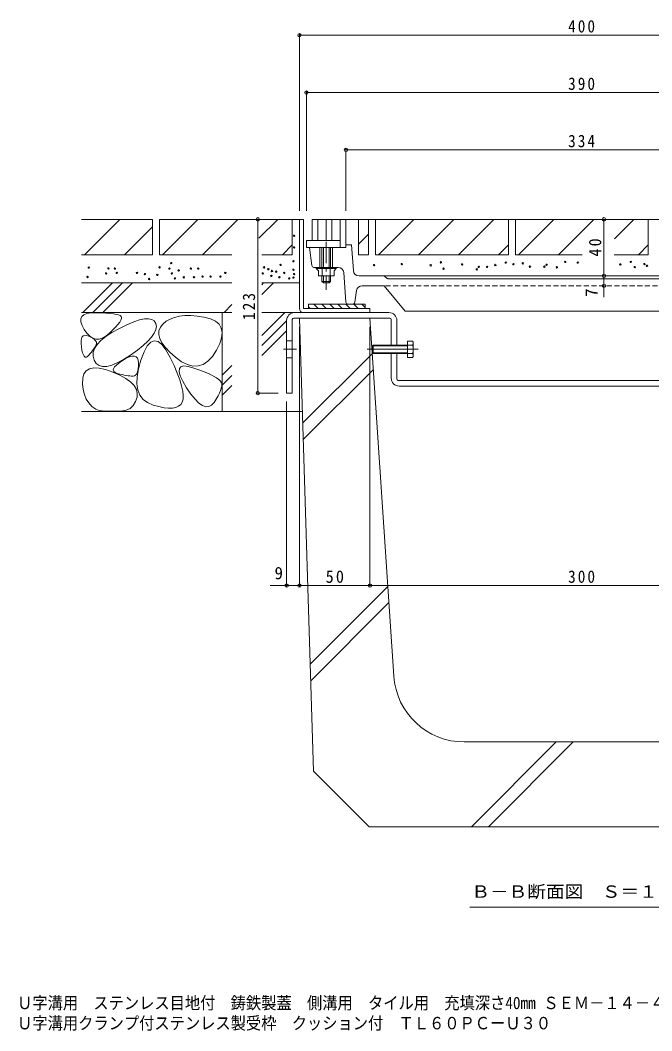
# Model space of a CAD drawing. Units: millimetres at full size, sheet at 1:3. Extents: x -1129 to 1149, y -824 to 763.
# Drawn here: x 188 to 635, y -824 to -109 of the extents above; entities that cross this region are included whole.
import ezdxf
from ezdxf.enums import TextEntityAlignment as Align

# ---------------------------------------------------------------- set-up
doc = ezdxf.new("R2010")
doc.units = ezdxf.units.MM
doc.header["$LTSCALE"] = 3
doc.header["$PDMODE"] = 32
doc.header["$PDSIZE"] = 2.4
doc.linetypes.add('CHAIN1', pattern=[8, 5, -1, 1, -1])
doc.linetypes.add('DASHED1', pattern=[1.8, 1.2, -0.6])
for name, color, linetype, lineweight in [('4-1', 7, 'Continuous', 9), ('4-2', 3, 'Continuous', 9), ('4-4', 7, 'Continuous', 9), ('4-5', 7, 'Continuous', 9), ('4-6', 6, 'Continuous', 5), ('4-8', 3, 'Continuous', 9), ('4-A', 2, 'Continuous', 9), ('4-E', 7, 'Continuous', 9), ('4-F', 6, 'Continuous', 5), ('F-5_F-5ﾚｲﾔ', 2, 'Continuous', 9)]:
    doc.layers.add(name, color=color, linetype=linetype, lineweight=lineweight)
doc.styles.add('ＭＳ ゴシック', font='')
doc.styles.get('ＭＳ ゴシック').set_extended_font_data('MS Gothic')

msp = doc.modelspace()

# ---------------------------------------------------------------- linework, layer by layer
at = {"layer": '4-1'}
for p, q in [((388.34, -249.949), (385.34, -249.949)), ((385.34, -312.949), (385.34, -249.949)), ((388.34, -312.949), (388.34, -249.949)), ((388.34, -312.949), (435.34, -312.949))]:
    msp.add_line(p, q, dxfattribs=at)
msp.add_lwpolyline([(388.34, -315.949), (435.34, -315.949), (435.34, -312.949)], dxfattribs=at)
msp.add_arc((388.34, -312.949), 3, 180, 270, dxfattribs=at)
at = {"layer": '4-2'}
for p, q in [((394.34, -249.949), (776.34, -249.949)), ((394.34, -264.949), (394.34, -249.949)), ((398.34, -264.949), (398.34, -249.949)), ((404.34, -264.949), (404.34, -249.949)), ((408.34, -264.949), (408.34, -249.949)), ((414.34, -269.949), (414.34, -249.949)), ((418.34, -269.949), (418.34, -249.949)), ((414.34, -264.949), (390.34, -264.949)), ((390.34, -269.949), (390.34, -264.949)), ((418.34, -269.949), (390.34, -269.949)), ((394.176, -282.636), (392.59, -269.949)), ((399.84, -269.949), (399.84, -283.95)), ((401.34, -269.949), (401.34, -283.95)), ((402.34, -283.95), (402.34, -269.949)), ((406.34, -283.95), (406.34, -269.949)), ((407.34, -269.949), (407.34, -283.95)), ((408.84, -269.949), (408.84, -283.95)), ((422.21, -267.949), (418.34, -267.949)), ((423.582, -286.248), (422.21, -267.949)), ((395.664, -283.95), (412.759, -283.95)), ((397.34, -283.95), (397.34, -284.75)), ((411.34, -284.75), (397.34, -284.75)), ((397.34, -284.75), (398.815, -286.35)), ((401.578, -284.75), (401.578, -289.95)), ((407.103, -284.75), (407.103, -289.95)), ((411.34, -284.75), (409.865, -286.35)), ((411.34, -283.95), (411.34, -284.75)), ((398.815, -286.35), (398.815, -289.95)), ((401.34, -289.95), (401.34, -293.95)), ((402.34, -294.95), (402.34, -289.95)), ((406.34, -289.95), (406.34, -294.95)), ((407.34, -289.95), (407.34, -293.95)), ((418.241, -308.556), (416.748, -287.665)), ((743.109, -289.949), (427.571, -289.949)), ((447.566, -291.73), (445.614, -290.168)), ((722.489, -291.949), (448.191, -291.949)), ((407.34, -293.95), (401.34, -293.95)), ((402.34, -294.95), (401.34, -293.95)), ((406.34, -294.95), (402.34, -294.95)), ((407.34, -293.95), (406.34, -294.95)), ((425.818, -300.341), (424.536, -308.677)), ((429.772, -296.949), (445.34, -296.949)), ((445.34, -296.949), (460.34, -314.949)), ((423.053, -309.949), (419.737, -309.949)), ((710.34, -314.949), (460.34, -314.949))]:
    msp.add_line(p, q, dxfattribs=at)
at = {"layer": '4-2', "linetype": 'CHAIN1'}
msp.add_line((404.34, -265.949), (404.34, -299.95), dxfattribs=at)
at = {"layer": '4-2', "linetype": 'DASHED1'}
msp.add_line((725.34, -296.949), (445.34, -296.949), dxfattribs=at)
at = {"layer": '4-2'}
msp.add_lwpolyline([(409.865, -286.35), (409.865, -289.95), (398.815, -289.95)], dxfattribs=at)
for centre, radius, start, end in [((395.664, -282.45), 1.5, 187.12668, 270), ((412.759, -287.95), 4, 4.08583, 90), ((427.571, -285.949), 4, 184.28883, 270), ((444.989, -290.949), 1, 51.33894, 90), ((448.191, -290.949), 1, 231.33894, 270), ((429.772, -300.949), 4, 90, 171.254), ((419.737, -308.449), 1.5, 184.0858, 270), ((423.053, -308.449), 1.5, 270, 351.25363)]:
    msp.add_arc(centre, radius, start, end, dxfattribs=at)
at = {"layer": '4-4'}
for p, q in [((385.34, -118.69), (385.34, -243.949)), ((385.34, -119.59), (785.34, -119.59)), ((390.34, -159.327), (390.34, -243.949)), ((390.34, -160.227), (780.34, -160.227)), ((418.34, -199.91), (418.34, -243.949)), ((418.34, -200.81), (752.34, -200.81)), ((355.914, -249.949), (355.914, -372.949)), ((600.996, -249.949), (600.996, -289.949)), ((600.996, -289.949), (600.996, -304.996)), ((385.34, -510.098), (385.34, -325.949)), ((435.34, -510.098), (435.34, -325.949)), ((355.014, -372.949), (370.34, -372.949)), ((376.34, -510.098), (376.34, -378.949)), ((385.34, -509.198), (364.61, -509.198)), ((435.34, -509.198), (385.34, -509.198)), ((735.34, -509.198), (435.34, -509.198))]:
    msp.add_line(p, q, dxfattribs=at)
for p in [(385.34, -119.59), (390.34, -160.227), (418.34, -200.81), (355.914, -249.949), (600.996, -249.949), (600.996, -289.949), (600.996, -296.949), (355.914, -372.949), (376.34, -509.198), (385.34, -509.198), (435.34, -509.198)]:
    msp.add_point(p, dxfattribs=at)
at = {"layer": '4-5'}
msp.add_line((506, -736.862), (668.613, -736.862), dxfattribs=at)
at = {"layer": '4-6'}
for p, q in [((391.84, -309.949), (391.84, -312.949)), ((431.84, -309.949), (391.84, -309.949)), ((391.84, -311.862), (392.927, -312.949)), ((391.84, -312.949), (431.84, -312.949)), ((395.584, -309.949), (398.584, -312.949)), ((401.24, -309.949), (404.24, -312.949)), ((406.897, -309.949), (409.897, -312.949)), ((412.554, -309.949), (415.554, -312.949)), ((418.211, -309.949), (421.211, -312.949)), ((423.868, -309.949), (426.868, -312.949)), ((429.525, -309.949), (431.84, -312.264)), ((431.84, -312.949), (431.84, -309.949))]:
    msp.add_line(p, q, dxfattribs=at)
at = {"layer": '4-6', "linetype": 'DASHED1'}
msp.add_line((435.34, -319.949), (385.34, -319.949), dxfattribs=at)
at = {"layer": '4-8'}
for p, q in [((376.34, -321.549), (376.34, -372.949)), ((380.34, -320.949), (380.34, -372.949)), ((449.34, -319.949), (381.34, -319.949)), ((448.74, -315.949), (381.94, -315.949)), ((450.34, -338.949), (450.34, -320.949)), ((454.34, -338.949), (454.34, -321.549)), ((450.34, -362.349), (450.34, -344.951)), ((454.34, -362.949), (454.34, -344.951)), ((455.34, -363.949), (715.34, -363.949)), ((714.74, -367.949), (455.94, -367.949)), ((376.34, -372.949), (380.34, -372.949))]:
    msp.add_line(p, q, dxfattribs=at)
at = {"layer": '4-8', "linetype": 'DASHED1'}
for p, q in [((380.34, -335.949), (376.34, -335.949)), ((453.931, -338.949), (449.931, -338.949)), ((380.34, -347.949), (376.34, -347.949)), ((453.931, -344.949), (449.931, -344.949))]:
    msp.add_line(p, q, dxfattribs=at)
at = {"layer": '4-8', "linetype": 'CHAIN1'}
for p, q in [((383.412, -341.949), (374.087, -341.949)), ((457.069, -341.949), (442.426, -341.949))]:
    msp.add_line(p, q, dxfattribs=at)
at = {"layer": '4-8'}
for centre, radius, start, end in [((381.94, -321.549), 5.6, 90, 180), ((381.34, -320.949), 1, 90, 180), ((448.74, -321.549), 5.6, 0, 90), ((449.34, -320.949), 1, 0, 90), ((455.94, -362.349), 5.6, 180, 270), ((455.34, -362.949), 1, 180, 270)]:
    msp.add_arc(centre, radius, start, end, dxfattribs=at)
at = {"layer": '4-A'}
for p, q in [((461.969, -336.177), (461.969, -347.724)), ((465.522, -336.177), (461.969, -336.177)), ((465.522, -336.177), (465.969, -336.951)), ((436.969, -339.492), (437.51, -338.951)), ((436.969, -344.409), (436.969, -339.492)), ((461.969, -339.492), (436.969, -339.492)), ((437.51, -338.951), (437.51, -344.951)), ((461.969, -338.951), (437.51, -338.951)), ((465.522, -339.064), (461.969, -339.064)), ((465.969, -346.951), (465.969, -336.951)), ((436.969, -344.409), (437.51, -344.951)), ((461.969, -344.409), (436.969, -344.409)), ((461.969, -344.951), (437.51, -344.951)), ((465.522, -344.837), (461.969, -344.837)), ((465.522, -347.724), (461.969, -347.724)), ((465.969, -346.951), (465.522, -347.724))]:
    msp.add_line(p, q, dxfattribs=at)
at = {"layer": '4-A', "linetype": 'CHAIN1'}
msp.add_line((469.33, -341.951), (433.436, -341.951), dxfattribs=at)
at = {"layer": '4-A'}
for centre, radius, start, end in [((462.571, -337.881), 3.408, 4.38425, 29.99998), ((463.123, -337.531), 2.848, 327.42444, 358.1913), ((456.416, -341.951), 9.553, 342.41203, 17.58795), ((462.571, -346.02), 3.408, 330, 355.61574), ((463.123, -346.371), 2.848, 1.80869, 32.57555)]:
    msp.add_arc(centre, radius, start, end, dxfattribs=at)
at = {"layer": '4-E', "color": 2}
for p, q in [((281.34, -249.949), (231.14, -249.949)), ((233.287, -274.949), (258.287, -249.949)), ((281.34, -249.949), (281.34, -274.949)), ((286.34, -249.949), (286.34, -274.949)), ((380.34, -249.949), (286.34, -249.949)), ((288.487, -274.949), (313.487, -249.949)), ((316.771, -274.949), (341.771, -249.949)), ((356.738, -263.267), (370.056, -249.949)), ((380.34, -249.949), (385.34, -249.949)), ((380.34, -249.949), (380.34, -274.949)), ((427.21, -249.949), (427.21, -274.949)), ((427.21, -249.949), (434.34, -249.949)), ((434.34, -249.949), (434.34, -274.949)), ((439.34, -249.949), (533.34, -249.949)), ((439.34, -249.949), (439.34, -274.949)), ((466.456, -249.949), (441.456, -274.949)), ((494.756, -249.949), (469.756, -274.949)), ((523.056, -249.949), (498.056, -274.949)), ((533.34, -249.949), (533.34, -274.949)), ((538.34, -249.949), (538.34, -274.949)), ((538.34, -249.949), (632.34, -249.949)), ((540.487, -274.949), (565.487, -249.949)), ((568.772, -274.949), (593.772, -249.949)), ((622.056, -249.949), (608.365, -263.64)), ((632.34, -249.949), (632.34, -274.949)), ((261.571, -274.949), (281.34, -255.18)), ((434.34, -260.375), (427.21, -267.505)), ((373.34, -274.949), (380.34, -267.949)), ((526.34, -274.949), (533.34, -267.949)), ((625.34, -274.949), (632.34, -267.949)), ((231.14, -274.949), (281.34, -274.949)), ((286.34, -274.949), (337.633, -274.949)), ((358.824, -274.949), (380.34, -274.949)), ((434.34, -274.949), (427.21, -274.949)), ((533.34, -274.949), (439.34, -274.949)), ((538.34, -274.949), (585.527, -274.949)), ((608.308, -274.949), (632.34, -274.949)), ((337.633, -294.949), (231.14, -294.949)), ((231.991, -315.949), (252.991, -294.949)), ((239.062, -315.949), (260.062, -294.949)), ((246.133, -315.949), (267.133, -294.949)), ((385.34, -294.949), (358.824, -294.949)), ((358.824, -296.186), (360.062, -294.949)), ((358.824, -303.258), (367.133, -294.949)), ((331.991, -315.949), (337.633, -310.307)), ((231.14, -315.949), (337.633, -315.949)), ((330.64, -315.949), (330.64, -385.949)), ((358.824, -332.146), (375.021, -315.949)), ((358.824, -315.949), (389.163, -315.949)), ((358.824, -339.217), (376.34, -321.701)), ((358.824, -346.288), (376.34, -328.772)), ((330.64, -360.33), (337.633, -353.338)), ((330.64, -367.401), (337.633, -360.409)), ((330.64, -374.472), (337.633, -367.48)), ((231.14, -385.949), (387.398, -385.949))]:
    msp.add_line(p, q, dxfattribs=at)
for points in [[(259.162, -318.647), (259.486, -319.314), (259.423, -320.215), (258.973, -321.35), (258.135, -322.718), (256.909, -324.32), (255.295, -326.155), (253.295, -328.224), (250.906, -330.527), (248.367, -332.602), (245.916, -333.991), (243.553, -334.692), (241.277, -334.706), (239.089, -334.033), (236.988, -332.673), (234.975, -330.626), (233.05, -327.891), (231.533, -325.012), (230.743, -322.532), (230.683, -320.449), (231.351, -318.765), (232.747, -317.48), (234.872, -316.592), (237.724, -316.103), (241.306, -316.011), (245.037, -316.147), (248.34, -316.338), (251.215, -316.584), (253.661, -316.886), (255.679, -317.243), (257.268, -317.656), (258.429, -318.123)], [(283.692, -323.565), (284.086, -325.69), (283.731, -328.011), (282.628, -330.526), (280.776, -333.237), (278.176, -336.142), (274.827, -339.243), (270.73, -342.538), (265.884, -346.029), (260.914, -349.224), (256.443, -351.633), (252.472, -353.256), (249, -354.093), (246.028, -354.144), (243.555, -353.409), (241.582, -351.888), (240.108, -349.581), (239.315, -346.867), (239.385, -344.127), (240.317, -341.359), (242.112, -338.565), (244.769, -335.743), (248.289, -332.895), (252.671, -330.019), (257.916, -327.117), (263.285, -324.51), (268.041, -322.521), (272.183, -321.15), (275.712, -320.397), (278.627, -320.262), (280.929, -320.745), (282.617, -321.846)], [(297.612, -347.565), (301.951, -350.732), (306.087, -352.818), (310.021, -353.822), (313.752, -353.745), (317.281, -352.586), (320.607, -350.346), (323.731, -347.024), (326.652, -342.621), (328.981, -337.928), (330.327, -333.738), (330.691, -330.05), (330.072, -326.865), (328.471, -324.182), (325.887, -322.002), (322.321, -320.324), (317.772, -319.149), (312.908, -318.417), (308.397, -318.072), (304.238, -318.111), (300.432, -318.537), (296.978, -319.347), (293.877, -320.544), (291.128, -322.125), (288.732, -324.093), (286.928, -326.349), (285.957, -328.8), (285.818, -331.443), (286.512, -334.281), (288.038, -337.311), (290.397, -340.536), (293.588, -343.953)], [(241.548, -338.562), (241.193, -339.323), (240.754, -340.136), (240.233, -340.999), (239.63, -341.914), (238.943, -342.88), (238.174, -343.897), (237.322, -344.966), (236.387, -346.085), (235.45, -346.995), (234.59, -347.434), (233.807, -347.402), (233.102, -346.899), (232.474, -345.926), (231.923, -344.482), (231.45, -342.568), (231.054, -340.182), (230.823, -337.772), (230.841, -335.781), (231.111, -334.211), (231.631, -333.061), (232.401, -332.33), (233.422, -332.02), (234.693, -332.13), (236.215, -332.659), (237.74, -333.399), (239.019, -334.138), (240.054, -334.877), (240.843, -335.615), (241.387, -336.352), (241.686, -337.089), (241.74, -337.826)], [(302.42, -379.42), (303.042, -377.317), (303.179, -374.68), (302.832, -371.509), (302, -367.804), (300.684, -363.565), (298.883, -358.792), (296.598, -353.485), (293.828, -347.644), (290.87, -342.331), (288.02, -338.605), (285.278, -336.469), (282.644, -335.92), (280.118, -336.961), (277.7, -339.589), (275.39, -343.807), (273.188, -349.612), (271.443, -355.884), (270.503, -361.498), (270.369, -366.456), (271.04, -370.756), (272.517, -374.4), (274.799, -377.386), (277.887, -379.716), (281.78, -381.388), (285.862, -382.534), (289.514, -383.281), (292.738, -383.632), (295.532, -383.584), (297.898, -383.14), (299.834, -382.297), (301.342, -381.058)], [(267.616, -360.854), (266.566, -360.853), (265.414, -360.786), (264.16, -360.652), (262.805, -360.452), (261.348, -360.184), (259.789, -359.85), (258.129, -359.449), (256.367, -358.982), (254.841, -358.4), (253.89, -357.658), (253.512, -356.754), (253.709, -355.69), (254.48, -354.464), (255.825, -353.078), (257.744, -351.53), (260.237, -349.822), (262.845, -348.286), (265.11, -347.256), (267.032, -346.731), (268.609, -346.712), (269.844, -347.199), (270.735, -348.192), (271.282, -349.69), (271.486, -351.694), (271.454, -353.812), (271.292, -355.652), (271.002, -357.214), (270.583, -358.498), (270.034, -359.504), (269.357, -360.232), (268.551, -360.682)], [(330.163, -365.578), (330.386, -366.721), (330.359, -368.035), (330.083, -369.521), (329.557, -371.177), (328.782, -373.005), (327.757, -375.004), (326.483, -377.174), (324.959, -379.516), (323.213, -381.477), (321.27, -382.508), (319.132, -382.607), (316.797, -381.775), (314.267, -380.013), (311.541, -377.319), (308.619, -373.694), (305.501, -369.138), (302.769, -364.526), (301.002, -360.735), (300.203, -357.763), (300.37, -355.61), (301.504, -354.278), (303.605, -353.765), (306.672, -354.073), (310.705, -355.2), (314.962, -356.707), (318.697, -358.154), (321.911, -359.541), (324.604, -360.868), (326.775, -362.135), (328.426, -363.343), (329.555, -364.49)]]:
    msp.add_lwpolyline(points, close=True, dxfattribs=at)
for points in [[(241.191, -384.33), (238.513, -382.346), (236.28, -379.953), (234.493, -377.15), (233.151, -373.938), (232.255, -370.316), (231.804, -366.285), (231.939, -362.45), (232.8, -359.418), (234.387, -357.188), (236.7, -355.761), (239.739, -355.136), (243.504, -355.314), (247.995, -356.294), (253.212, -358.077), (258.346, -360.313), (262.587, -362.652), (265.936, -365.094), (268.392, -367.641), (269.956, -370.29), (270.627, -373.044), (270.406, -375.901), (269.292, -378.861)], [(269.292, -378.861), (267.593, -381.624), (265.614, -383.892)], [(241.191, -384.33), (243.601, -385.162), (245.743, -385.57)], [(245.743, -385.57), (250.181, -385.816), (255.463, -385.813)], [(265.614, -383.892), (262.645, -385.145), (258.708, -385.648), (255.463, -385.813)]]:
    msp.add_lwpolyline(points, dxfattribs=at)
at = {"layer": '4-E'}
for centre in [(381.609, -261.568), (381.609, -269.829), (236.271, -284.111), (250.21, -284.683), (254.766, -284.775), (286.391, -283.926), (293.347, -284.796), (294.652, -280.883), (299.869, -286.1), (308.565, -284.796), (313.782, -284.796), (360.305, -283.926), (363.348, -285.23), (365.957, -286.535), (372.044, -282.187), (381.175, -279.578), (381.175, -285.665), (438.27, -282.35), (457.837, -281.663), (478.31, -282.496), (485.556, -280.393), (487.415, -284.875), (500.571, -281.839), (510.893, -285.31), (512.31, -283.578), (518.285, -283.571), (524.049, -282.274), (531.441, -280.535), (536.862, -281.69), (543.534, -281.054), (548.601, -283.429), (558.787, -283.46), (560.34, -282.125), (567.614, -283.91), (573.591, -280.1), (582.418, -280.55), (612.552, -281.84), (619.943, -280.101), (622.788, -283.726), (629.622, -281.582), (631.417, -282.77), (235.4, -290.739), (248.564, -288.274), (256.07, -287.819), (270.418, -287.819), (275.979, -288.683), (278.999, -292.187), (284.776, -289.248), (295.087, -288.274), (297.26, -291.752), (303.535, -290.974), (310.739, -290.883), (316.826, -290.448), (322.478, -290.448), (329.435, -290.448), (332.913, -287.839), (359.435, -288.274), (365.522, -290.013), (369.001, -286.97), (371.174, -290.883), (374.653, -287.839), (378.131, -291.752), (381.175, -291.134), (381.609, -288.709)]:
    msp.add_circle(centre, 0.5, dxfattribs=at)
at = {"layer": '4-F'}
for p, q in [((385.34, -319.949), (435.34, -319.949)), ((395.34, -640.638), (385.34, -319.949)), ((452.21, -573.271), (435.34, -319.949)), ((387.656, -394.216), (437, -344.872)), ((388.019, -405.873), (437.75, -356.142)), ((392.978, -564.894), (447.989, -509.883)), ((393.342, -576.551), (448.739, -521.153)), ((668.58, -619.949), (502.1, -619.949)), ((507.203, -679.949), (567.203, -619.949)), ((519.224, -679.949), (579.224, -619.949)), ((434.651, -679.949), (395.34, -640.638)), ((434.651, -679.949), (733.536, -679.949))]:
    msp.add_line(p, q, dxfattribs=at)
msp.add_arc((502.1, -569.949), 50, 183.81, 270, dxfattribs=at)

# ---------------------------------------------------------------- texts
at = {"layer": '4-4', "color": 2, "style": 'ＭＳ ゴシック'}
msp.add_text('7', height=8.798, rotation=90, dxfattribs=at).set_placement((599.196, -304.796), align=Align.BOTTOM_LEFT)
msp.add_text('9', height=8.798, dxfattribs=at).set_placement((367.758, -507.398), align=Align.BOTTOM_LEFT)
at = {"layer": '4-4', "color": 2, "char_height": 8.798, "attachment_point": 7, "style": 'ＭＳ ゴシック'}
for s, insert in [('\\T1.27;\\W0.9;400', (575.59, -117.79)), ('\\T1.27;\\W0.9;390', (575.59, -158.427)), ('\\T1.27;\\W0.9;334', (575.59, -199.01)), ('\\T1.27;\\W0.95;50', (403.965, -507.398)), ('\\T1.27;\\W0.9;300', (575.59, -507.398))]:
    msp.add_mtext(s, dxfattribs=dict(at, insert=insert))
at = {"layer": '4-4', "color": 2, "char_height": 8.798, "attachment_point": 7, "rotation": 90, "style": 'ＭＳ ゴシック'}
for s, insert in [('\\T1.27;\\W0.95;40', (599.196, -276.324)), ('\\T1.27;\\W0.9;123', (354.114, -321.199))]:
    msp.add_mtext(s, dxfattribs=dict(at, insert=insert))
at = {"layer": '4-5', "color": 2, "style": 'ＭＳ ゴシック', "width": 1.1}
msp.add_text('Ｂ－Ｂ断面図\u3000Ｓ＝１：３', height=8.798, dxfattribs=at).set_placement((507.068, -732.905), align=Align.BOTTOM_LEFT)
at = {"layer": 'F-5_F-5ﾚｲﾔ', "style": 'ＭＳ ゴシック', "width": 0.9}
for s, p in [('Ｕ字溝用\u3000ステンレス目地付\u3000鋳鉄製蓋\u3000側溝用\u3000タイル用\u3000充填深さ40mm ＳＥＭ－１４－４０６０（Ｐ＝１０）', (185.519, -811.723)), ('Ｕ字溝用クランプ付ステンレス製受枠\u3000クッション付\u3000ＴＬ６０ＰＣーＵ３０', (185.519, -826.038))]:
    msp.add_text(s, height=8.798, dxfattribs=at).set_placement(p, align=Align.BOTTOM_LEFT)

doc.saveas('drawing.dxf')
